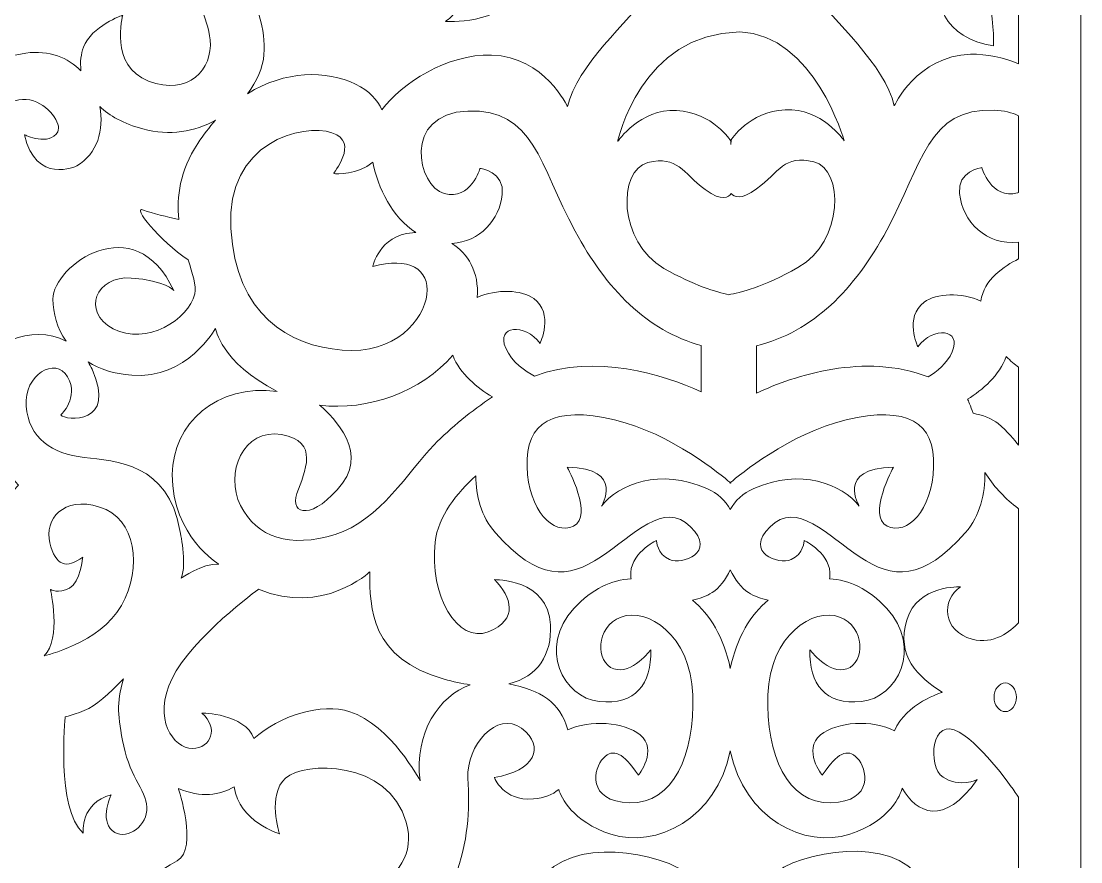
# Model space of a CAD drawing. Header units: centimetres. Extents: x 11.9 to 35.9, y -12.9 to 10.3.
# Drawn here: x 18.739 to 23.257, y -9.247 to -5.663 of the extents above; entities that cross this region are included whole.
import ezdxf

# ---------------------------------------------------------------- set-up
doc = ezdxf.new("R2010")
doc.units = ezdxf.units.CM
doc.header["$MEASUREMENT"] = 0
doc.layers.add('layer 1', color=7, linetype='Continuous')

msp = doc.modelspace()

# ---------------------------------------------------------------- linework, layer by layer
at = {"layer": 'layer 1', "color": 242, "lineweight": 9}
for points, knots in [([(11.89757, 10.312), (11.89757, 10.312), (23.25708, 10.312), (23.25708, 10.312), (23.25708, 10.312), (23.25708, 10.312), (23.25708, -12.93846), (23.25708, -12.93846), (23.25708, -12.93846), (23.25708, -12.93846), (11.89757, -12.93846), (11.89757, -12.93846), (11.89757, -12.93846), (11.89757, -12.93846), (11.89757, 10.312), (11.89757, 10.312)], [0, 0, 0, 0, 0.2, 0.2, 0.2, 0.2, 0.4, 0.4, 0.4, 0.4, 0.6, 0.6, 0.6, 0.6, 1, 1, 1, 1]), ([(22.99136, -4.77704), (22.99136, -4.77704), (22.99136, -5.28865), (22.99136, -5.28865), (22.99136, -5.28865), (22.93196, -5.28274), (22.75484, -5.27764), (22.68506, -5.41526), (22.68506, -5.41526), (22.60067, -5.5818), (22.68121, -5.73526), (22.88456, -5.76792), (22.88456, -5.76792), (22.88456, -5.76792), (22.8884, -5.69607), (22.86923, -5.56549), (22.86923, -5.56549), (22.85811, -5.4898), (22.92941, -5.45903), (22.99136, -5.44657), (22.99136, -5.44657), (22.99136, -5.44657), (22.99136, -5.84401), (22.99136, -5.84401), (22.99136, -5.84401), (22.92619, -5.81762), (22.85601, -5.80185), (22.78656, -5.804), (22.78656, -5.804), (22.55758, -5.81106), (22.46184, -6.02369), (22.46184, -6.02369), (22.46184, -6.02369), (22.42023, -5.84651), (22.2079, -5.66584), (22.10381, -5.53114), (22.10381, -5.53114), (21.99974, -5.3965), (22.06217, -5.22997), (22.24953, -5.16621), (22.24953, -5.16621), (22.43689, -5.10241), (22.49517, -5.3469), (22.39941, -5.38942), (22.39941, -5.38942), (22.30365, -5.43195), (22.24953, -5.37526), (22.24953, -5.37526), (22.24953, -5.37526), (22.24953, -5.37526), (22.24537, -5.50635), (22.35361, -5.54176), (22.35361, -5.54176), (22.46184, -5.57721), (22.65754, -5.56304), (22.62839, -5.25477), (22.62839, -5.25477), (22.59925, -4.94647), (22.24537, -4.95714), (22.02886, -5.03864), (22.02886, -5.03864), (21.81237, -5.12014), (21.80822, -5.48157), (21.80822, -5.50988), (21.80822, -5.50988), (21.80822, -5.53826), (21.73747, -5.5276), (21.73747, -5.5276), (21.73747, -5.5276), (21.73747, -5.5276), (21.73814, -5.52991), (21.73814, -5.52991), (21.73814, -5.52991), (21.72872, -5.52711), (21.7219, -5.52206), (21.7219, -5.51329), (21.7219, -5.51329), (21.7219, -5.48497), (21.71774, -5.12352), (21.50125, -5.04204), (21.50125, -5.04204), (21.28475, -4.96055), (20.93089, -4.94988), (20.90176, -5.25816), (20.90176, -5.25816), (20.87259, -5.56644), (21.06826, -5.58062), (21.17648, -5.54518), (21.17648, -5.54518), (21.28475, -5.50976), (21.28058, -5.37863), (21.28058, -5.37863), (21.28058, -5.37863), (21.28058, -5.37863), (21.22649, -5.43535), (21.13074, -5.39285), (21.13074, -5.39285), (21.03497, -5.35027), (21.09326, -5.10578), (21.28058, -5.16954), (21.28058, -5.16954), (21.46795, -5.23337), (21.53038, -5.39992), (21.42631, -5.53455), (21.42631, -5.53455), (21.32224, -5.66921), (21.1099, -5.84992), (21.06826, -6.02706), (21.06826, -6.02706), (21.06826, -6.02706), (20.97249, -5.81447), (20.74355, -5.80737), (20.74355, -5.80737), (20.55493, -5.80153), (20.36063, -5.92797), (20.27707, -6.04005), (20.27707, -6.04005), (20.25826, -5.99849), (20.22292, -5.95952), (20.16407, -5.93089), (20.16407, -5.93089), (20.04028, -5.87071), (19.86376, -5.87283), (19.70319, -5.97202), (19.70319, -5.97202), (19.74416, -5.92011), (19.76971, -5.86164), (19.77405, -5.80541), (19.77405, -5.80541), (19.78256, -5.69514), (19.73953, -5.58391), (19.70416, -5.51324), (19.70416, -5.51324), (19.8263, -5.51525), (19.95757, -5.49984), (20.08991, -5.46163), (20.08991, -5.46163), (20.19237, -5.4321), (20.28678, -5.39203), (20.36608, -5.34488), (20.36608, -5.34488), (20.41466, -5.34581), (20.5757, -5.3569), (20.61958, -5.46042), (20.61958, -5.46042), (20.67152, -5.58272), (20.54772, -5.6643), (20.54772, -5.6643), (20.54772, -5.6643), (20.54772, -5.6643), (20.79527, -5.67789), (20.83518, -5.53858), (20.83518, -5.53858), (20.8736, -5.4046), (20.77909, -5.22668), (20.5126, -5.23133), (20.5126, -5.23133), (20.54811, -5.1941), (20.57446, -5.1548), (20.58947, -5.11444), (20.58947, -5.11444), (20.64364, -4.96912), (20.65194, -4.83447), (20.64364, -4.69631), (20.64364, -4.69631), (20.63527, -4.55811), (20.76852, -4.40577), (20.87259, -4.48369), (20.87259, -4.48369), (20.97669, -4.56165), (20.92672, -4.66795), (20.75603, -4.69274), (20.75603, -4.69274), (20.75603, -4.69274), (20.79348, -4.79554), (20.92256, -4.78487), (20.92256, -4.78487), (20.9687, -4.78109), (21.00464, -4.76732), (21.03077, -4.74392), (21.03077, -4.74392), (21.04166, -4.77809), (21.08749, -4.88079), (21.2533, -4.93512), (21.2533, -4.93512), (21.44514, -4.99789), (21.70465, -4.86877), (21.76258, -4.57982), (21.76258, -4.57982), (21.82059, -4.86877), (22.08, -4.99789), (22.27184, -4.93512), (22.27184, -4.93512), (22.44718, -4.8777), (22.48825, -4.76619), (22.49592, -4.73876), (22.49592, -4.73876), (22.55668, -4.84626), (22.67189, -4.9038), (22.81548, -4.70218), (22.81548, -4.70218), (22.81548, -4.70218), (22.7388, -4.73807), (22.66973, -4.69241), (22.66973, -4.69241), (22.60067, -4.64664), (22.61985, -4.42791), (22.7388, -4.49973), (22.7388, -4.49973), (22.84515, -4.56395), (22.9668, -4.7404), (22.99136, -4.77704)], [0, 0, 0, 0, 0.0185185, 0.0185185, 0.0185185, 0.0185185, 0.037037, 0.037037, 0.037037, 0.037037, 0.0555556, 0.0555556, 0.0555556, 0.0555556, 0.0740741, 0.0740741, 0.0740741, 0.0740741, 0.0925926, 0.0925926, 0.0925926, 0.0925926, 0.1111111, 0.1111111, 0.1111111, 0.1111111, 0.1296296, 0.1296296, 0.1296296, 0.1296296, 0.1481481, 0.1481481, 0.1481481, 0.1481481, 0.1666667, 0.1666667, 0.1666667, 0.1666667, 0.1851852, 0.1851852, 0.1851852, 0.1851852, 0.2037037, 0.2037037, 0.2037037, 0.2037037, 0.2222222, 0.2222222, 0.2222222, 0.2222222, 0.2407407, 0.2407407, 0.2407407, 0.2407407, 0.2592593, 0.2592593, 0.2592593, 0.2592593, 0.2777778, 0.2777778, 0.2777778, 0.2777778, 0.2962963, 0.2962963, 0.2962963, 0.2962963, 0.3148148, 0.3148148, 0.3148148, 0.3148148, 0.3333333, 0.3333333, 0.3333333, 0.3333333, 0.3518519, 0.3518519, 0.3518519, 0.3518519, 0.3703704, 0.3703704, 0.3703704, 0.3703704, 0.3888889, 0.3888889, 0.3888889, 0.3888889, 0.4074074, 0.4074074, 0.4074074, 0.4074074, 0.4259259, 0.4259259, 0.4259259, 0.4259259, 0.4444444, 0.4444444, 0.4444444, 0.4444444, 0.462963, 0.462963, 0.462963, 0.462963, 0.4814815, 0.4814815, 0.4814815, 0.4814815, 0.5, 0.5, 0.5, 0.5, 0.5185185, 0.5185185, 0.5185185, 0.5185185, 0.537037, 0.537037, 0.537037, 0.537037, 0.5555556, 0.5555556, 0.5555556, 0.5555556, 0.5740741, 0.5740741, 0.5740741, 0.5740741, 0.5925926, 0.5925926, 0.5925926, 0.5925926, 0.6111111, 0.6111111, 0.6111111, 0.6111111, 0.6296296, 0.6296296, 0.6296296, 0.6296296, 0.6481481, 0.6481481, 0.6481481, 0.6481481, 0.6666667, 0.6666667, 0.6666667, 0.6666667, 0.6851852, 0.6851852, 0.6851852, 0.6851852, 0.7037037, 0.7037037, 0.7037037, 0.7037037, 0.7222222, 0.7222222, 0.7222222, 0.7222222, 0.7407407, 0.7407407, 0.7407407, 0.7407407, 0.7592593, 0.7592593, 0.7592593, 0.7592593, 0.7777778, 0.7777778, 0.7777778, 0.7777778, 0.7962963, 0.7962963, 0.7962963, 0.7962963, 0.8148148, 0.8148148, 0.8148148, 0.8148148, 0.8333333, 0.8333333, 0.8333333, 0.8333333, 0.8518519, 0.8518519, 0.8518519, 0.8518519, 0.8703704, 0.8703704, 0.8703704, 0.8703704, 0.8888889, 0.8888889, 0.8888889, 0.8888889, 0.9074074, 0.9074074, 0.9074074, 0.9074074, 0.9259259, 0.9259259, 0.9259259, 0.9259259, 0.9444444, 0.9444444, 0.9444444, 0.9444444, 0.962963, 0.962963, 0.962963, 0.962963, 1, 1, 1, 1]), ([(17.70625, -5.83601), (17.67201, -5.79349), (17.61578, -5.7086), (17.63004, -5.62367), (17.63004, -5.62367), (17.65022, -5.50348), (17.91753, -5.43479), (18.03355, -5.4863), (18.03355, -5.4863), (18.14959, -5.53782), (18.08904, -5.66662), (18.08904, -5.66662), (18.08904, -5.66662), (18.14148, -5.63394), (18.1618, -5.59578), (18.16294, -5.55696), (18.16294, -5.55696), (18.27551, -5.62204), (18.3997, -5.64472), (18.50928, -5.59262), (18.50928, -5.59262), (18.73841, -5.48382), (18.86096, -5.12552), (18.86096, -5.12552), (18.86096, -5.12552), (18.87359, -5.19383), (19.00346, -5.28776), (19.11514, -5.32376), (19.11514, -5.32376), (19.1788, -5.36846), (19.29291, -5.43954), (19.41567, -5.47342), (19.41567, -5.47342), (19.42455, -5.47585), (19.43346, -5.47819), (19.44257, -5.48042), (19.44257, -5.48042), (19.4788, -5.54537), (19.53454, -5.64775), (19.5443, -5.74275), (19.5443, -5.74275), (19.55724, -5.86822), (19.45205, -5.98352), (19.28202, -5.91829), (19.28202, -5.91829), (19.11199, -5.85311), (19.17188, -5.63714), (19.17188, -5.63714), (19.17188, -5.63714), (19.17188, -5.63714), (19.03788, -5.683), (19.00407, -5.77424), (19.00407, -5.77424), (18.99407, -5.80119), (18.98897, -5.83626), (18.99362, -5.87422), (18.99362, -5.87422), (18.93862, -5.81857), (18.85869, -5.78509), (18.75835, -5.79908), (18.75835, -5.79908), (18.45067, -5.84203), (18.41582, -6.09775), (18.41582, -6.09775), (18.41582, -6.09775), (18.30256, -5.93089), (17.98027, -5.76042), (17.72333, -5.83082), (17.72333, -5.83082), (17.71745, -5.83243), (17.7118, -5.83419), (17.70625, -5.83601)], [0, 0, 0, 0, 0.0526316, 0.0526316, 0.0526316, 0.0526316, 0.1052632, 0.1052632, 0.1052632, 0.1052632, 0.1578947, 0.1578947, 0.1578947, 0.1578947, 0.2105263, 0.2105263, 0.2105263, 0.2105263, 0.2631579, 0.2631579, 0.2631579, 0.2631579, 0.3157895, 0.3157895, 0.3157895, 0.3157895, 0.3684211, 0.3684211, 0.3684211, 0.3684211, 0.4210526, 0.4210526, 0.4210526, 0.4210526, 0.4736842, 0.4736842, 0.4736842, 0.4736842, 0.5263158, 0.5263158, 0.5263158, 0.5263158, 0.5789474, 0.5789474, 0.5789474, 0.5789474, 0.6315789, 0.6315789, 0.6315789, 0.6315789, 0.6842105, 0.6842105, 0.6842105, 0.6842105, 0.7368421, 0.7368421, 0.7368421, 0.7368421, 0.7894737, 0.7894737, 0.7894737, 0.7894737, 0.8421053, 0.8421053, 0.8421053, 0.8421053, 0.8947368, 0.8947368, 0.8947368, 0.8947368, 1, 1, 1, 1]), ([(21.76499, -6.18851), (21.76499, -6.18851), (21.76558, -6.16959), (21.76558, -6.16959), (21.76558, -6.16959), (21.76558, -6.16959), (21.84159, -6.04865), (21.99685, -6.04023), (21.99685, -6.04023), (22.15212, -6.03178), (22.24795, -6.17238), (22.24795, -6.17238), (22.24795, -6.17238), (22.24795, -6.17238), (22.1216, -5.71998), (21.80254, -5.70857), (21.80254, -5.70857), (21.80254, -5.70857), (21.80254, -5.70873), (21.80254, -5.70873), (21.80254, -5.70873), (21.37864, -5.7147), (21.2822, -6.17578), (21.2822, -6.17578), (21.2822, -6.17578), (21.2822, -6.17578), (21.37801, -6.03523), (21.53328, -6.04363), (21.53328, -6.04363), (21.68857, -6.05209), (21.76451, -6.17299), (21.76451, -6.17299), (21.76451, -6.17299), (21.76451, -6.17299), (21.76499, -6.18851), (21.76499, -6.18851)], [0, 0, 0, 0, 0.1, 0.1, 0.1, 0.1, 0.2, 0.2, 0.2, 0.2, 0.3, 0.3, 0.3, 0.3, 0.4, 0.4, 0.4, 0.4, 0.5, 0.5, 0.5, 0.5, 0.6, 0.6, 0.6, 0.6, 0.7, 0.7, 0.7, 0.7, 0.8, 0.8, 0.8, 0.8, 1, 1, 1, 1]), ([(19.07356, -6.02693), (19.11476, -6.06562), (19.17427, -6.09958), (19.25791, -6.12228), (19.25791, -6.12228), (19.37148, -6.15312), (19.47984, -6.13282), (19.56775, -6.08524), (19.56775, -6.08524), (19.54102, -6.11452), (19.5155, -6.14747), (19.49163, -6.18425), (19.49163, -6.18425), (19.41437, -6.30327), (19.40106, -6.41271), (19.41114, -6.50811), (19.41114, -6.50811), (19.3644, -6.49788), (19.29682, -6.48198), (19.26037, -6.46821), (19.26037, -6.46821), (19.20563, -6.44745), (19.33022, -6.60084), (19.45087, -6.6801), (19.45087, -6.6801), (19.46968, -6.74034), (19.48597, -6.78954), (19.47847, -6.82527), (19.47847, -6.82527), (19.45529, -6.93494), (19.2703, -7.0474), (19.13152, -6.97427), (19.13152, -6.97427), (18.99281, -6.90117), (19.05885, -6.74655), (19.20752, -6.7578), (19.20752, -6.7578), (19.35619, -6.76908), (19.38919, -6.81122), (19.38919, -6.81122), (19.38919, -6.81122), (19.22404, -6.45415), (18.87385, -6.70436), (18.87385, -6.84778), (18.87385, -6.84778), (18.87385, -6.90797), (18.89172, -6.97167), (18.92984, -7.02657), (18.92984, -7.02657), (18.78648, -6.95173), (18.58228, -7.0314), (18.54115, -7.19282), (18.54115, -7.19282), (18.48703, -7.40542), (18.72775, -7.64048), (18.72775, -7.64048), (18.72775, -7.64048), (18.60306, -7.76021), (18.66382, -7.96159), (18.66382, -7.96159), (18.66382, -7.96159), (18.5775, -7.90717), (18.46883, -7.89355), (18.42086, -8.02686), (18.42086, -8.02686), (18.3729, -8.16021), (18.49118, -8.21463), (18.49118, -8.21463), (18.49118, -8.21463), (18.46883, -8.14659), (18.51994, -8.07039), (18.59667, -8.08127), (18.59667, -8.08127), (18.67343, -8.09215), (18.74054, -8.21733), (18.69258, -8.32077), (18.69258, -8.32077), (18.64463, -8.42409), (18.46238, -8.41596), (18.25138, -8.25816), (18.25138, -8.25816), (18.04039, -8.10034), (17.96912, -7.79902), (17.99527, -7.60632), (17.99527, -7.60632), (18.00597, -7.5272), (18.03133, -7.45748), (18.05757, -7.40272), (18.05757, -7.40272), (18.11685, -7.45971), (18.19137, -7.48724), (18.27403, -7.48724), (18.27403, -7.48724), (18.43386, -7.48724), (18.53138, -7.33174), (18.53138, -7.33174), (18.53138, -7.33174), (18.36491, -7.36182), (18.259, -7.30596), (18.18837, -7.17721), (18.18837, -7.17721), (18.11775, -7.04842), (18.19341, -6.9239), (18.3195, -6.80797), (18.3195, -6.80797), (18.44561, -6.69206), (18.50613, -6.28853), (18.50613, -6.28853), (18.50613, -6.28853), (18.6726, -5.78625), (18.92984, -6.06961), (18.89454, -6.13399), (18.89454, -6.13399), (18.85921, -6.19837), (18.75334, -6.14688), (18.75334, -6.14688), (18.75334, -6.14688), (18.79869, -6.3615), (18.97527, -6.27997), (18.97527, -6.27997), (18.97527, -6.27997), (19.06383, -6.22847), (19.0931, -6.12501), (19.07356, -6.02693)], [0, 0, 0, 0, 0.03125, 0.03125, 0.03125, 0.03125, 0.0625, 0.0625, 0.0625, 0.0625, 0.09375, 0.09375, 0.09375, 0.09375, 0.125, 0.125, 0.125, 0.125, 0.15625, 0.15625, 0.15625, 0.15625, 0.1875, 0.1875, 0.1875, 0.1875, 0.21875, 0.21875, 0.21875, 0.21875, 0.25, 0.25, 0.25, 0.25, 0.28125, 0.28125, 0.28125, 0.28125, 0.3125, 0.3125, 0.3125, 0.3125, 0.34375, 0.34375, 0.34375, 0.34375, 0.375, 0.375, 0.375, 0.375, 0.40625, 0.40625, 0.40625, 0.40625, 0.4375, 0.4375, 0.4375, 0.4375, 0.46875, 0.46875, 0.46875, 0.46875, 0.5, 0.5, 0.5, 0.5, 0.53125, 0.53125, 0.53125, 0.53125, 0.5625, 0.5625, 0.5625, 0.5625, 0.59375, 0.59375, 0.59375, 0.59375, 0.625, 0.625, 0.625, 0.625, 0.65625, 0.65625, 0.65625, 0.65625, 0.6875, 0.6875, 0.6875, 0.6875, 0.71875, 0.71875, 0.71875, 0.71875, 0.75, 0.75, 0.75, 0.75, 0.78125, 0.78125, 0.78125, 0.78125, 0.8125, 0.8125, 0.8125, 0.8125, 0.84375, 0.84375, 0.84375, 0.84375, 0.875, 0.875, 0.875, 0.875, 0.90625, 0.90625, 0.90625, 0.90625, 0.9375, 0.9375, 0.9375, 0.9375, 1, 1, 1, 1]), ([(20.57566, -6.60989), (20.64227, -6.65407), (20.69181, -6.73046), (20.68346, -6.84082), (20.68346, -6.84082), (20.7669, -6.80317), (20.8725, -6.80742), (20.92447, -6.84554), (20.92447, -6.84554), (21.0112, -6.9092), (20.9514, -7.03648), (20.9514, -7.03648), (20.9514, -7.03648), (20.88557, -6.9474), (20.76296, -6.96008), (20.80483, -7.05684), (20.80483, -7.05684), (20.8314, -7.11823), (20.88923, -7.15606), (20.928, -7.1755), (20.928, -7.1755), (21.19101, -7.07972), (21.47384, -7.16895), (21.63867, -7.24259), (21.63867, -7.24259), (21.63867, -7.24259), (21.63867, -7.04545), (21.63867, -7.04545), (21.63867, -7.04545), (21.40621, -6.98173), (21.23472, -6.80551), (21.10044, -6.55736), (21.10044, -6.55736), (20.94802, -6.27564), (20.92624, -6.03469), (20.64314, -6.04583), (20.64314, -6.04583), (20.36009, -6.05696), (20.42976, -6.36828), (20.54297, -6.39797), (20.54297, -6.39797), (20.65621, -6.42758), (20.69542, -6.29043), (20.69542, -6.29043), (20.69542, -6.29043), (20.69542, -6.29043), (20.80211, -6.30396), (20.78975, -6.40127), (20.78975, -6.40127), (20.78048, -6.50771), (20.69304, -6.60533), (20.57566, -6.60989)], [0, 0, 0, 0, 0.0714286, 0.0714286, 0.0714286, 0.0714286, 0.1428571, 0.1428571, 0.1428571, 0.1428571, 0.2142857, 0.2142857, 0.2142857, 0.2142857, 0.2857143, 0.2857143, 0.2857143, 0.2857143, 0.3571429, 0.3571429, 0.3571429, 0.3571429, 0.4285714, 0.4285714, 0.4285714, 0.4285714, 0.5, 0.5, 0.5, 0.5, 0.5714286, 0.5714286, 0.5714286, 0.5714286, 0.6428571, 0.6428571, 0.6428571, 0.6428571, 0.7142857, 0.7142857, 0.7142857, 0.7142857, 0.7857143, 0.7857143, 0.7857143, 0.7857143, 0.8571429, 0.8571429, 0.8571429, 0.8571429, 1, 1, 1, 1]), ([(22.99136, -6.06566), (22.99136, -6.06566), (22.99136, -6.39327), (22.99136, -6.39327), (22.99136, -6.39327), (22.98995, -6.39374), (22.98854, -6.39417), (22.98712, -6.39454), (22.98712, -6.39454), (22.87393, -6.42418), (22.83468, -6.28707), (22.83468, -6.28707), (22.83468, -6.28707), (22.83468, -6.28707), (22.728, -6.30052), (22.74036, -6.39784), (22.74036, -6.39784), (22.75059, -6.51522), (22.85576, -6.62176), (22.99136, -6.60478), (22.99136, -6.60478), (22.99136, -6.60478), (22.99136, -6.67658), (22.99136, -6.67658), (22.99136, -6.67658), (22.93082, -6.70625), (22.84286, -6.76453), (22.83115, -6.85623), (22.83115, -6.85623), (22.74758, -6.8181), (22.64142, -6.82229), (22.58925, -6.86059), (22.58925, -6.86059), (22.50252, -6.9242), (22.56233, -7.05148), (22.56233, -7.05148), (22.56233, -7.05148), (22.62815, -6.9624), (22.75075, -6.97512), (22.70887, -7.07183), (22.70887, -7.07183), (22.6868, -7.12282), (22.64312, -7.15763), (22.60672, -7.17899), (22.60672, -7.17899), (22.33405, -7.07485), (22.03828, -7.17291), (21.87365, -7.24844), (21.87365, -7.24844), (21.87365, -7.24844), (21.87365, -7.04676), (21.87365, -7.04676), (21.87365, -7.04676), (22.1152, -6.98721), (22.29198, -6.80838), (22.42967, -6.55391), (22.42967, -6.55391), (22.58212, -6.27224), (22.60389, -6.03131), (22.88697, -6.04242), (22.88697, -6.04242), (22.92936, -6.04408), (22.96376, -6.05248), (22.99136, -6.06566)], [0, 0, 0, 0, 0.0588235, 0.0588235, 0.0588235, 0.0588235, 0.1176471, 0.1176471, 0.1176471, 0.1176471, 0.1764706, 0.1764706, 0.1764706, 0.1764706, 0.2352941, 0.2352941, 0.2352941, 0.2352941, 0.2941176, 0.2941176, 0.2941176, 0.2941176, 0.3529412, 0.3529412, 0.3529412, 0.3529412, 0.4117647, 0.4117647, 0.4117647, 0.4117647, 0.4705882, 0.4705882, 0.4705882, 0.4705882, 0.5294118, 0.5294118, 0.5294118, 0.5294118, 0.5882353, 0.5882353, 0.5882353, 0.5882353, 0.6470588, 0.6470588, 0.6470588, 0.6470588, 0.7058824, 0.7058824, 0.7058824, 0.7058824, 0.7647059, 0.7647059, 0.7647059, 0.7647059, 0.8235294, 0.8235294, 0.8235294, 0.8235294, 0.8823529, 0.8823529, 0.8823529, 0.8823529, 1, 1, 1, 1]), ([(20.23837, -6.26431), (20.23831, -6.26435), (20.23823, -6.26443), (20.23813, -6.26454), (20.23813, -6.26454), (20.17281, -6.32012), (20.08132, -6.31267), (20.07263, -6.31267), (20.07263, -6.31267), (20.06394, -6.31267), (20.18584, -6.17924), (20.06394, -6.13851), (20.06394, -6.13851), (19.942, -6.09775), (19.61102, -6.17554), (19.63281, -6.5462), (19.63281, -6.5462), (19.65451, -6.91688), (19.88103, -7.04661), (20.10747, -7.06512), (20.10747, -7.06512), (20.33395, -7.0837), (20.45588, -6.93539), (20.46894, -6.82792), (20.46894, -6.82792), (20.48199, -6.72044), (20.39056, -6.66483), (20.23813, -6.70928), (20.23813, -6.70928), (20.23813, -6.70928), (20.26428, -6.57589), (20.40792, -6.56474), (20.40792, -6.56474), (20.41261, -6.56438), (20.41733, -6.56419), (20.42212, -6.56414), (20.42212, -6.56414), (20.32112, -6.49843), (20.25953, -6.37448), (20.23837, -6.26431)], [0, 0, 0, 0, 0.0909091, 0.0909091, 0.0909091, 0.0909091, 0.1818182, 0.1818182, 0.1818182, 0.1818182, 0.2727273, 0.2727273, 0.2727273, 0.2727273, 0.3636364, 0.3636364, 0.3636364, 0.3636364, 0.4545455, 0.4545455, 0.4545455, 0.4545455, 0.5454545, 0.5454545, 0.5454545, 0.5454545, 0.6363636, 0.6363636, 0.6363636, 0.6363636, 0.7272727, 0.7272727, 0.7272727, 0.7272727, 0.8181818, 0.8181818, 0.8181818, 0.8181818, 1, 1, 1, 1]), ([(21.75618, -6.82882), (21.80039, -6.82125), (21.90515, -6.79596), (22.05078, -6.71333), (22.05078, -6.71333), (22.24677, -6.60209), (22.24795, -6.29329), (22.11905, -6.26239), (22.11905, -6.26239), (21.99023, -6.23146), (21.97368, -6.3045), (21.87461, -6.37763), (21.87461, -6.37763), (21.80729, -6.42728), (21.7781, -6.4121), (21.7663, -6.39724), (21.7663, -6.39724), (21.75631, -6.41276), (21.72802, -6.43451), (21.6555, -6.38103), (21.6555, -6.38103), (21.55638, -6.30792), (21.53987, -6.23483), (21.41102, -6.26577), (21.41102, -6.26577), (21.2822, -6.29668), (21.28334, -6.60552), (21.47935, -6.71672), (21.47935, -6.71672), (21.60815, -6.78978), (21.705, -6.818), (21.75618, -6.82882)], [0, 0, 0, 0, 0.1111111, 0.1111111, 0.1111111, 0.1111111, 0.2222222, 0.2222222, 0.2222222, 0.2222222, 0.3333333, 0.3333333, 0.3333333, 0.3333333, 0.4444444, 0.4444444, 0.4444444, 0.4444444, 0.5555556, 0.5555556, 0.5555556, 0.5555556, 0.6666667, 0.6666667, 0.6666667, 0.6666667, 0.7777778, 0.7777778, 0.7777778, 0.7777778, 1, 1, 1, 1]), ([(19.02416, -7.11552), (19.03014, -7.12529), (19.03573, -7.13572), (19.04075, -7.14677), (19.04075, -7.14677), (19.14897, -7.38415), (18.92838, -7.36643), (18.90754, -7.34166), (18.90754, -7.34166), (18.90754, -7.34166), (18.98693, -7.26733), (18.9365, -7.17936), (18.9365, -7.17936), (18.88606, -7.09134), (18.74986, -7.16861), (18.75994, -7.30384), (18.75994, -7.30384), (18.77003, -7.43907), (18.87089, -7.50776), (19.0071, -7.52278), (19.0071, -7.52278), (19.14325, -7.5378), (19.36548, -7.54716), (19.41545, -7.83415), (19.41545, -7.83415), (19.41545, -7.83415), (19.44711, -7.97516), (19.42152, -8.03773), (19.42152, -8.03773), (19.42152, -8.03773), (19.511, -7.97243), (19.58136, -7.97789), (19.58136, -7.97789), (19.58136, -7.97789), (19.38314, -7.85909), (19.38314, -7.59601), (19.38314, -7.59601), (19.38314, -7.38055), (19.57413, -7.20564), (19.83039, -7.24142), (19.83039, -7.24142), (19.58747, -7.11536), (19.56747, -6.97249), (19.56747, -6.97249), (19.56747, -6.97249), (19.56747, -6.97249), (19.4455, -7.19114), (19.21032, -7.17259), (19.21032, -7.17259), (19.13483, -7.16668), (19.07315, -7.14583), (19.02416, -7.11552)], [0, 0, 0, 0, 0.0714286, 0.0714286, 0.0714286, 0.0714286, 0.1428571, 0.1428571, 0.1428571, 0.1428571, 0.2142857, 0.2142857, 0.2142857, 0.2142857, 0.2857143, 0.2857143, 0.2857143, 0.2857143, 0.3571429, 0.3571429, 0.3571429, 0.3571429, 0.4285714, 0.4285714, 0.4285714, 0.4285714, 0.5, 0.5, 0.5, 0.5, 0.5714286, 0.5714286, 0.5714286, 0.5714286, 0.6428571, 0.6428571, 0.6428571, 0.6428571, 0.7142857, 0.7142857, 0.7142857, 0.7142857, 0.7857143, 0.7857143, 0.7857143, 0.7857143, 0.8571429, 0.8571429, 0.8571429, 0.8571429, 1, 1, 1, 1]), ([(20.57881, -7.08712), (20.44863, -7.24028), (20.21577, -7.32641), (20.01118, -7.30006), (20.01118, -7.30006), (20.03728, -7.32149), (20.22357, -7.48258), (20.10891, -7.63219), (20.10891, -7.63219), (19.98583, -7.7928), (19.88193, -7.76952), (19.91471, -7.67638), (19.91471, -7.67638), (19.94755, -7.58328), (20.01319, -7.45292), (19.84905, -7.425), (19.84905, -7.425), (19.68494, -7.39706), (19.60564, -7.59026), (19.67404, -7.72762), (19.67404, -7.72762), (19.7424, -7.86498), (19.88537, -7.91022), (20.07695, -7.85094), (20.07695, -7.85094), (20.2686, -7.79163), (20.39056, -7.58035), (20.49943, -7.46917), (20.49943, -7.46917), (20.57157, -7.39548), (20.65898, -7.32346), (20.74781, -7.2649), (20.74781, -7.2649), (20.68546, -7.22724), (20.60976, -7.16599), (20.57881, -7.08712)], [0, 0, 0, 0, 0.1, 0.1, 0.1, 0.1, 0.2, 0.2, 0.2, 0.2, 0.3, 0.3, 0.3, 0.3, 0.4, 0.4, 0.4, 0.4, 0.5, 0.5, 0.5, 0.5, 0.6, 0.6, 0.6, 0.6, 0.7, 0.7, 0.7, 0.7, 0.8, 0.8, 0.8, 0.8, 1, 1, 1, 1]), ([(22.99136, -7.13739), (22.99136, -7.13739), (22.99136, -7.46981), (22.99136, -7.46981), (22.99136, -7.46981), (22.97581, -7.44997), (22.94324, -7.41073), (22.90525, -7.37837), (22.90525, -7.37837), (22.87884, -7.3559), (22.83545, -7.34232), (22.79837, -7.33437), (22.79837, -7.33437), (22.78675, -7.30191), (22.77698, -7.28025), (22.77435, -7.27466), (22.77435, -7.27466), (22.83747, -7.23511), (22.91124, -7.17245), (22.93836, -7.09259), (22.93836, -7.09259), (22.95723, -7.11079), (22.97576, -7.12581), (22.99136, -7.13739)], [0, 0, 0, 0, 0.1428571, 0.1428571, 0.1428571, 0.1428571, 0.2857143, 0.2857143, 0.2857143, 0.2857143, 0.4285714, 0.4285714, 0.4285714, 0.4285714, 0.5714286, 0.5714286, 0.5714286, 0.5714286, 0.7142857, 0.7142857, 0.7142857, 0.7142857, 1, 1, 1, 1]), ([(21.76258, -7.74498), (21.74187, -7.70741), (21.70931, -7.67546), (21.6621, -7.65473), (21.6621, -7.65473), (21.4639, -7.56754), (21.28552, -7.63503), (21.21287, -7.73065), (21.21287, -7.73065), (21.21287, -7.73065), (21.31525, -7.56754), (21.06748, -7.56476), (21.06748, -7.56476), (21.06748, -7.56476), (21.1798, -7.77278), (21.09388, -7.81495), (21.09388, -7.81495), (21.00801, -7.85715), (20.9023, -7.7503), (20.89565, -7.56195), (20.89565, -7.56195), (20.88907, -7.37355), (21.00801, -7.30046), (21.269, -7.36234), (21.269, -7.36234), (21.50982, -7.41941), (21.72817, -7.60099), (21.76043, -7.62867), (21.76043, -7.62867), (21.76043, -7.62867), (21.76064, -7.63219), (21.76064, -7.63219), (21.76064, -7.63219), (21.76064, -7.63219), (21.76135, -7.63162), (21.76258, -7.6305), (21.76258, -7.6305), (21.76387, -7.63162), (21.76451, -7.63219), (21.76451, -7.63219), (21.76451, -7.63219), (21.76451, -7.63219), (21.76472, -7.62867), (21.76472, -7.62867), (21.76472, -7.62867), (21.7969, -7.60107), (22.01523, -7.41944), (22.25615, -7.36234), (22.25615, -7.36234), (22.51718, -7.30046), (22.63607, -7.37355), (22.62948, -7.56195), (22.62948, -7.56195), (22.62289, -7.7503), (22.51718, -7.85715), (22.43126, -7.81495), (22.43126, -7.81495), (22.34536, -7.77278), (22.4577, -7.56476), (22.4577, -7.56476), (22.4577, -7.56476), (22.20992, -7.56754), (22.31233, -7.73065), (22.31233, -7.73065), (22.31233, -7.73065), (22.23964, -7.63503), (22.06126, -7.56754), (21.86306, -7.65473), (21.86306, -7.65473), (21.81584, -7.67546), (21.78328, -7.70741), (21.76258, -7.74498)], [0, 0, 0, 0, 0.0526316, 0.0526316, 0.0526316, 0.0526316, 0.1052632, 0.1052632, 0.1052632, 0.1052632, 0.1578947, 0.1578947, 0.1578947, 0.1578947, 0.2105263, 0.2105263, 0.2105263, 0.2105263, 0.2631579, 0.2631579, 0.2631579, 0.2631579, 0.3157895, 0.3157895, 0.3157895, 0.3157895, 0.3684211, 0.3684211, 0.3684211, 0.3684211, 0.4210526, 0.4210526, 0.4210526, 0.4210526, 0.4736842, 0.4736842, 0.4736842, 0.4736842, 0.5263158, 0.5263158, 0.5263158, 0.5263158, 0.5789474, 0.5789474, 0.5789474, 0.5789474, 0.6315789, 0.6315789, 0.6315789, 0.6315789, 0.6842105, 0.6842105, 0.6842105, 0.6842105, 0.7368421, 0.7368421, 0.7368421, 0.7368421, 0.7894737, 0.7894737, 0.7894737, 0.7894737, 0.8421053, 0.8421053, 0.8421053, 0.8421053, 0.8947368, 0.8947368, 0.8947368, 0.8947368, 1, 1, 1, 1]), ([(22.99136, -7.74144), (22.99136, -7.74144), (22.99136, -8.22793), (22.99136, -8.22793), (22.99136, -8.22793), (22.95793, -8.26332), (22.88589, -8.32237), (22.79419, -8.29757), (22.79419, -8.29757), (22.66633, -8.26297), (22.66055, -8.12939), (22.74474, -8.07497), (22.74474, -8.07497), (22.74474, -8.07497), (22.56172, -8.06263), (22.51522, -8.21595), (22.51522, -8.21595), (22.46873, -8.36928), (22.56229, -8.4584), (22.66589, -8.52375), (22.66589, -8.52375), (22.66589, -8.52375), (22.51066, -8.57126), (22.46273, -8.68785), (22.46273, -8.68785), (22.36975, -8.6388), (22.21585, -8.64906), (22.14725, -8.70551), (22.14725, -8.70551), (22.06905, -8.76996), (22.15479, -8.87724), (22.15479, -8.87724), (22.15479, -8.87724), (22.2204, -8.78067), (22.26077, -8.76137), (22.30365, -8.80425), (22.30365, -8.80425), (22.34653, -8.84718), (22.37694, -8.98945), (22.1915, -8.99469), (22.1915, -8.99469), (22.00603, -8.99998), (21.91332, -8.78954), (21.9226, -8.53444), (21.9226, -8.53444), (21.93189, -8.27925), (22.1173, -8.16089), (22.22856, -8.203), (22.22856, -8.203), (22.33982, -8.24509), (22.33673, -8.39763), (22.2595, -8.42397), (22.2595, -8.42397), (22.18221, -8.45023), (22.10188, -8.34238), (22.10188, -8.34238), (22.10188, -8.34238), (22.09879, -8.48969), (22.16674, -8.57911), (22.32129, -8.56331), (22.32129, -8.56331), (22.47581, -8.54756), (22.58399, -8.33449), (22.42946, -8.16616), (22.42946, -8.16616), (22.35257, -8.08241), (22.26801, -8.04491), (22.18535, -8.04), (22.18535, -8.04), (22.18601, -8.03718), (22.18651, -8.03439), (22.1868, -8.0315), (22.1868, -8.0315), (22.19672, -7.93305), (22.07781, -7.87688), (22.07781, -7.87688), (22.07781, -7.87688), (22.07781, -7.87688), (22.07448, -7.9359), (22.02165, -7.95835), (22.02165, -7.95835), (21.96874, -7.98089), (21.82009, -7.93026), (21.93244, -7.81778), (21.93244, -7.81778), (22.04471, -7.70534), (22.17647, -7.85465), (22.31585, -7.94731), (22.31585, -7.94731), (22.45519, -8.03995), (22.58151, -8.05109), (22.76445, -7.84352), (22.76445, -7.84352), (22.82926, -7.76994), (22.84925, -7.67686), (22.84812, -7.58735), (22.84812, -7.58735), (22.88306, -7.64046), (22.92661, -7.69214), (22.97983, -7.73209), (22.97983, -7.73209), (22.98385, -7.73511), (22.98768, -7.73823), (22.99136, -7.74144)], [0, 0, 0, 0, 0.037037, 0.037037, 0.037037, 0.037037, 0.0740741, 0.0740741, 0.0740741, 0.0740741, 0.1111111, 0.1111111, 0.1111111, 0.1111111, 0.1481481, 0.1481481, 0.1481481, 0.1481481, 0.1851852, 0.1851852, 0.1851852, 0.1851852, 0.2222222, 0.2222222, 0.2222222, 0.2222222, 0.2592593, 0.2592593, 0.2592593, 0.2592593, 0.2962963, 0.2962963, 0.2962963, 0.2962963, 0.3333333, 0.3333333, 0.3333333, 0.3333333, 0.3703704, 0.3703704, 0.3703704, 0.3703704, 0.4074074, 0.4074074, 0.4074074, 0.4074074, 0.4444444, 0.4444444, 0.4444444, 0.4444444, 0.4814815, 0.4814815, 0.4814815, 0.4814815, 0.5185185, 0.5185185, 0.5185185, 0.5185185, 0.5555556, 0.5555556, 0.5555556, 0.5555556, 0.5925926, 0.5925926, 0.5925926, 0.5925926, 0.6296296, 0.6296296, 0.6296296, 0.6296296, 0.6666667, 0.6666667, 0.6666667, 0.6666667, 0.7037037, 0.7037037, 0.7037037, 0.7037037, 0.7407407, 0.7407407, 0.7407407, 0.7407407, 0.7777778, 0.7777778, 0.7777778, 0.7777778, 0.8148148, 0.8148148, 0.8148148, 0.8148148, 0.8518519, 0.8518519, 0.8518519, 0.8518519, 0.8888889, 0.8888889, 0.8888889, 0.8888889, 0.9259259, 0.9259259, 0.9259259, 0.9259259, 1, 1, 1, 1]), ([(20.67706, -7.6012), (20.59813, -7.67289), (20.51673, -7.7722), (20.5038, -7.88428), (20.5038, -7.88428), (20.47768, -8.11037), (20.59963, -8.31793), (20.73024, -8.26606), (20.73024, -8.26606), (20.86092, -8.21416), (20.83043, -8.11779), (20.75638, -8.04362), (20.75638, -8.04362), (20.75638, -8.04362), (20.98722, -8.03995), (20.99592, -8.23638), (20.99592, -8.23638), (21.00148, -8.36179), (20.94268, -8.45754), (20.81791, -8.48733), (20.81791, -8.48733), (20.95283, -8.51515), (21.03815, -8.56519), (21.06921, -8.68438), (21.06921, -8.68438), (21.16274, -8.63931), (21.31097, -8.6504), (21.37788, -8.70551), (21.37788, -8.70551), (21.4561, -8.76996), (21.37031, -8.87724), (21.37031, -8.87724), (21.37031, -8.87724), (21.30475, -8.78067), (21.26442, -8.76137), (21.2215, -8.80425), (21.2215, -8.80425), (21.17867, -8.84718), (21.14825, -8.98945), (21.33369, -8.99469), (21.33369, -8.99469), (21.51909, -8.99998), (21.61185, -8.78954), (21.60255, -8.53444), (21.60255, -8.53444), (21.59326, -8.27925), (21.40785, -8.16089), (21.29657, -8.203), (21.29657, -8.203), (21.18533, -8.24509), (21.18842, -8.39763), (21.26566, -8.42397), (21.26566, -8.42397), (21.34296, -8.45023), (21.42332, -8.34238), (21.42332, -8.34238), (21.42332, -8.34238), (21.42637, -8.48969), (21.35839, -8.57911), (21.20386, -8.56331), (21.20386, -8.56331), (21.04936, -8.54756), (20.94116, -8.33449), (21.09571, -8.16616), (21.09571, -8.16616), (21.17261, -8.08241), (21.25714, -8.04491), (21.33978, -8.04), (21.33978, -8.04), (21.33917, -8.03718), (21.33866, -8.03439), (21.33836, -8.0315), (21.33836, -8.0315), (21.32851, -7.93305), (21.44738, -7.87688), (21.44738, -7.87688), (21.44738, -7.87688), (21.44738, -7.87688), (21.45064, -7.9359), (21.50354, -7.95835), (21.50354, -7.95835), (21.55638, -7.98089), (21.70504, -7.93026), (21.59275, -7.81778), (21.59275, -7.81778), (21.48043, -7.70534), (21.34869, -7.85465), (21.20933, -7.94731), (21.20933, -7.94731), (21.06997, -8.03995), (20.94366, -8.05109), (20.76077, -7.84352), (20.76077, -7.84352), (20.69924, -7.77371), (20.67807, -7.68639), (20.67706, -7.6012)], [0, 0, 0, 0, 0.04, 0.04, 0.04, 0.04, 0.08, 0.08, 0.08, 0.08, 0.12, 0.12, 0.12, 0.12, 0.16, 0.16, 0.16, 0.16, 0.2, 0.2, 0.2, 0.2, 0.24, 0.24, 0.24, 0.24, 0.28, 0.28, 0.28, 0.28, 0.32, 0.32, 0.32, 0.32, 0.36, 0.36, 0.36, 0.36, 0.4, 0.4, 0.4, 0.4, 0.44, 0.44, 0.44, 0.44, 0.48, 0.48, 0.48, 0.48, 0.52, 0.52, 0.52, 0.52, 0.56, 0.56, 0.56, 0.56, 0.6, 0.6, 0.6, 0.6, 0.64, 0.64, 0.64, 0.64, 0.68, 0.68, 0.68, 0.68, 0.72, 0.72, 0.72, 0.72, 0.76, 0.76, 0.76, 0.76, 0.8, 0.8, 0.8, 0.8, 0.84, 0.84, 0.84, 0.84, 0.88, 0.88, 0.88, 0.88, 0.92, 0.92, 0.92, 0.92, 1, 1, 1, 1]), ([(18.86367, -8.08528), (18.86367, -8.08528), (18.91149, -8.29659), (18.83674, -8.36788), (18.83674, -8.36788), (18.83674, -8.36788), (19.07304, -8.31694), (19.16572, -8.15401), (19.16572, -8.15401), (19.25846, -7.99109), (19.22856, -7.78235), (19.07304, -7.73394), (19.07304, -7.73394), (18.91749, -7.68562), (18.83674, -7.78743), (18.86064, -7.88672), (18.86064, -7.88672), (18.8846, -7.98603), (18.93245, -7.9987), (19.00125, -7.9478), (19.00125, -7.9478), (19.00125, -7.9478), (18.99225, -8.05471), (18.94443, -8.08019), (18.94443, -8.08019), (18.89655, -8.10563), (18.86367, -8.08528), (18.86367, -8.08528)], [0, 0, 0, 0, 0.125, 0.125, 0.125, 0.125, 0.25, 0.25, 0.25, 0.25, 0.375, 0.375, 0.375, 0.375, 0.5, 0.5, 0.5, 0.5, 0.625, 0.625, 0.625, 0.625, 0.75, 0.75, 0.75, 0.75, 1, 1, 1, 1]), ([(20.65271, -8.49147), (20.61835, -8.48678), (20.5814, -8.47896), (20.54182, -8.46772), (20.54182, -8.46772), (20.22827, -8.37877), (20.22507, -8.16594), (20.22507, -8.0103), (20.22507, -8.0103), (20.22507, -8.0103), (20.02473, -8.19935), (19.75037, -8.08445), (19.75037, -8.08445), (19.75037, -8.08445), (19.46627, -8.2919), (19.38187, -8.46497), (19.38187, -8.46497), (19.29748, -8.63799), (19.38737, -8.76313), (19.46879, -8.76313), (19.46879, -8.76313), (19.55015, -8.76313), (19.58128, -8.67547), (19.50949, -8.61238), (19.50949, -8.61238), (19.50949, -8.61238), (19.69204, -8.61415), (19.73131, -8.72156), (19.73131, -8.72156), (19.83834, -8.62352), (20.02024, -8.56781), (20.13981, -8.6066), (20.13981, -8.6066), (20.3147, -8.66332), (20.43962, -8.90067), (20.43962, -8.90067), (20.43962, -8.90067), (20.41395, -8.69586), (20.52184, -8.53947), (20.65271, -8.49147)], [0, 0, 0, 0, 0.0909091, 0.0909091, 0.0909091, 0.0909091, 0.1818182, 0.1818182, 0.1818182, 0.1818182, 0.2727273, 0.2727273, 0.2727273, 0.2727273, 0.3636364, 0.3636364, 0.3636364, 0.3636364, 0.4545455, 0.4545455, 0.4545455, 0.4545455, 0.5454545, 0.5454545, 0.5454545, 0.5454545, 0.6363636, 0.6363636, 0.6363636, 0.6363636, 0.7272727, 0.7272727, 0.7272727, 0.7272727, 0.8181818, 0.8181818, 0.8181818, 0.8181818, 1, 1, 1, 1]), ([(21.76258, -8.42254), (21.73543, -8.28953), (21.67592, -8.19199), (21.60073, -8.13042), (21.60073, -8.13042), (21.63161, -8.1247), (21.66076, -8.11443), (21.68524, -8.09896), (21.68524, -8.09896), (21.71645, -8.07924), (21.7435, -8.04417), (21.76258, -8.0018), (21.76258, -8.0018), (21.78163, -8.04417), (21.80877, -8.07924), (21.8399, -8.09896), (21.8399, -8.09896), (21.86436, -8.11443), (21.8935, -8.1247), (21.92442, -8.13042), (21.92442, -8.13042), (21.84923, -8.19199), (21.78976, -8.28953), (21.76258, -8.42254)], [0, 0, 0, 0, 0.1428571, 0.1428571, 0.1428571, 0.1428571, 0.2857143, 0.2857143, 0.2857143, 0.2857143, 0.4285714, 0.4285714, 0.4285714, 0.4285714, 0.5714286, 0.5714286, 0.5714286, 0.5714286, 0.7142857, 0.7142857, 0.7142857, 0.7142857, 1, 1, 1, 1]), ([(18.92667, -8.62792), (18.92667, -8.62792), (18.88674, -9.0221), (19.00252, -9.12405), (19.00252, -9.12405), (19.00252, -9.12405), (18.99168, -8.99427), (19.12194, -8.96076), (19.12194, -8.96076), (19.12194, -8.96076), (19.07277, -9.0675), (19.12683, -9.11352), (19.12683, -9.11352), (19.18091, -9.15953), (19.26695, -9.10309), (19.27437, -9.02774), (19.27437, -9.02774), (19.28172, -8.95245), (19.20306, -8.88756), (19.176, -8.75366), (19.176, -8.75366), (19.14897, -8.61976), (19.14479, -8.57659), (19.17474, -8.4671), (19.17474, -8.4671), (19.17474, -8.4671), (19.09392, -8.55111), (19.04613, -8.58166), (19.04613, -8.58166), (18.99824, -8.61222), (18.92667, -8.62792), (18.92667, -8.62792)], [0, 0, 0, 0, 0.1111111, 0.1111111, 0.1111111, 0.1111111, 0.2222222, 0.2222222, 0.2222222, 0.2222222, 0.3333333, 0.3333333, 0.3333333, 0.3333333, 0.4444444, 0.4444444, 0.4444444, 0.4444444, 0.5555556, 0.5555556, 0.5555556, 0.5555556, 0.6666667, 0.6666667, 0.6666667, 0.6666667, 0.7777778, 0.7777778, 0.7777778, 0.7777778, 1, 1, 1, 1]), ([(22.93505, -8.48396), (22.96147, -8.48396), (22.98303, -8.51148), (22.98303, -8.54519), (22.98303, -8.54519), (22.98303, -8.57894), (22.96147, -8.60639), (22.93505, -8.60639), (22.93505, -8.60639), (22.90866, -8.60639), (22.88712, -8.57894), (22.88712, -8.54519), (22.88712, -8.54519), (22.88712, -8.51148), (22.90866, -8.48396), (22.93505, -8.48396)], [0, 0, 0, 0, 0.2, 0.2, 0.2, 0.2, 0.4, 0.4, 0.4, 0.4, 0.6, 0.6, 0.6, 0.6, 1, 1, 1, 1]), ([(22.99136, -8.97081), (22.99136, -8.97081), (22.99136, -9.50052), (22.99136, -9.50052), (22.99136, -9.50052), (22.93196, -9.4946), (22.75484, -9.4895), (22.68506, -9.62712), (22.68506, -9.62712), (22.60067, -9.79367), (22.68121, -9.94713), (22.88456, -9.97978), (22.88456, -9.97978), (22.88456, -9.97978), (22.8884, -9.90793), (22.86923, -9.77735), (22.86923, -9.77735), (22.85811, -9.70166), (22.92941, -9.67089), (22.99136, -9.65843), (22.99136, -9.65843), (22.99136, -9.65843), (22.99136, -10.05587), (22.99136, -10.05587), (22.99136, -10.05587), (22.92619, -10.02948), (22.85601, -10.01371), (22.78656, -10.01586), (22.78656, -10.01586), (22.55758, -10.02292), (22.46184, -10.23555), (22.46184, -10.23555), (22.46184, -10.23555), (22.42023, -10.05837), (22.2079, -9.8777), (22.10381, -9.74301), (22.10381, -9.74301), (21.99974, -9.60836), (22.06217, -9.44183), (22.24953, -9.37807), (22.24953, -9.37807), (22.43689, -9.31428), (22.49517, -9.55877), (22.39941, -9.60128), (22.39941, -9.60128), (22.30365, -9.64381), (22.24953, -9.58712), (22.24953, -9.58712), (22.24953, -9.58712), (22.24953, -9.58712), (22.24537, -9.71821), (22.35361, -9.75362), (22.35361, -9.75362), (22.46184, -9.78907), (22.65754, -9.7749), (22.62839, -9.46663), (22.62839, -9.46663), (22.59925, -9.15834), (22.24537, -9.169), (22.02886, -9.2505), (22.02886, -9.2505), (21.81237, -9.332), (21.80822, -9.69343), (21.80822, -9.72174), (21.80822, -9.72174), (21.80822, -9.75012), (21.73747, -9.73947), (21.73747, -9.73947), (21.73747, -9.73947), (21.73747, -9.73947), (21.73814, -9.74177), (21.73814, -9.74177), (21.73814, -9.74177), (21.72872, -9.73897), (21.7219, -9.73392), (21.7219, -9.72515), (21.7219, -9.72515), (21.7219, -9.69683), (21.71774, -9.33538), (21.50125, -9.2539), (21.50125, -9.2539), (21.28475, -9.17241), (20.93089, -9.16174), (20.90176, -9.47002), (20.90176, -9.47002), (20.87259, -9.7783), (21.06826, -9.79248), (21.17648, -9.75704), (21.17648, -9.75704), (21.28475, -9.72163), (21.28058, -9.59049), (21.28058, -9.59049), (21.28058, -9.59049), (21.28058, -9.59049), (21.22649, -9.64721), (21.13074, -9.60471), (21.13074, -9.60471), (21.03497, -9.56213), (21.09326, -9.31764), (21.28058, -9.38141), (21.28058, -9.38141), (21.46795, -9.44523), (21.53038, -9.61178), (21.42631, -9.74641), (21.42631, -9.74641), (21.32224, -9.88107), (21.1099, -10.06178), (21.06826, -10.23893), (21.06826, -10.23893), (21.06826, -10.23893), (20.97249, -10.02634), (20.74355, -10.01923), (20.74355, -10.01923), (20.55493, -10.0134), (20.36063, -10.13983), (20.27707, -10.25191), (20.27707, -10.25191), (20.25826, -10.21035), (20.22292, -10.17138), (20.16407, -10.14275), (20.16407, -10.14275), (20.02812, -10.07666), (19.82857, -10.08572), (19.65639, -10.21601), (19.65639, -10.21601), (19.72442, -10.1538), (19.76824, -10.07448), (19.77405, -9.99918), (19.77405, -9.99918), (19.78256, -9.8889), (19.73953, -9.77767), (19.70416, -9.70701), (19.70416, -9.70701), (19.8263, -9.70902), (19.95757, -9.6936), (20.08991, -9.6554), (20.08991, -9.6554), (20.19237, -9.62586), (20.28678, -9.5858), (20.36608, -9.53865), (20.36608, -9.53865), (20.41466, -9.53958), (20.5757, -9.55067), (20.61958, -9.65419), (20.61958, -9.65419), (20.67152, -9.77649), (20.54772, -9.85807), (20.54772, -9.85807), (20.54772, -9.85807), (20.54772, -9.85807), (20.79527, -9.87166), (20.83518, -9.73235), (20.83518, -9.73235), (20.8736, -9.59837), (20.77909, -9.42045), (20.5126, -9.4251), (20.5126, -9.4251), (20.54811, -9.38787), (20.57446, -9.34857), (20.58947, -9.30821), (20.58947, -9.30821), (20.64364, -9.16289), (20.65194, -9.02825), (20.64364, -8.89008), (20.64364, -8.89008), (20.63527, -8.75188), (20.76852, -8.59954), (20.87259, -8.67746), (20.87259, -8.67746), (20.97669, -8.75542), (20.92672, -8.86172), (20.75603, -8.88651), (20.75603, -8.88651), (20.75603, -8.88651), (20.79348, -8.98931), (20.92256, -8.97864), (20.92256, -8.97864), (20.9687, -8.97486), (21.00464, -8.96109), (21.03077, -8.93769), (21.03077, -8.93769), (21.04166, -8.97185), (21.08749, -9.07456), (21.2533, -9.12888), (21.2533, -9.12888), (21.44514, -9.19166), (21.70465, -9.06254), (21.76258, -8.77359), (21.76258, -8.77359), (21.82059, -9.06254), (22.08, -9.19166), (22.27184, -9.12888), (22.27184, -9.12888), (22.44718, -9.07146), (22.48825, -8.95996), (22.49592, -8.93254), (22.49592, -8.93254), (22.55668, -9.04003), (22.67189, -9.09757), (22.81548, -8.89596), (22.81548, -8.89596), (22.81548, -8.89596), (22.7388, -8.93184), (22.66973, -8.88618), (22.66973, -8.88618), (22.60067, -8.84041), (22.61985, -8.62168), (22.7388, -8.6935), (22.7388, -8.6935), (22.84515, -8.75772), (22.9668, -8.93417), (22.99136, -8.97081)], [0, 0, 0, 0, 0.0185185, 0.0185185, 0.0185185, 0.0185185, 0.037037, 0.037037, 0.037037, 0.037037, 0.0555556, 0.0555556, 0.0555556, 0.0555556, 0.0740741, 0.0740741, 0.0740741, 0.0740741, 0.0925926, 0.0925926, 0.0925926, 0.0925926, 0.1111111, 0.1111111, 0.1111111, 0.1111111, 0.1296296, 0.1296296, 0.1296296, 0.1296296, 0.1481481, 0.1481481, 0.1481481, 0.1481481, 0.1666667, 0.1666667, 0.1666667, 0.1666667, 0.1851852, 0.1851852, 0.1851852, 0.1851852, 0.2037037, 0.2037037, 0.2037037, 0.2037037, 0.2222222, 0.2222222, 0.2222222, 0.2222222, 0.2407407, 0.2407407, 0.2407407, 0.2407407, 0.2592593, 0.2592593, 0.2592593, 0.2592593, 0.2777778, 0.2777778, 0.2777778, 0.2777778, 0.2962963, 0.2962963, 0.2962963, 0.2962963, 0.3148148, 0.3148148, 0.3148148, 0.3148148, 0.3333333, 0.3333333, 0.3333333, 0.3333333, 0.3518519, 0.3518519, 0.3518519, 0.3518519, 0.3703704, 0.3703704, 0.3703704, 0.3703704, 0.3888889, 0.3888889, 0.3888889, 0.3888889, 0.4074074, 0.4074074, 0.4074074, 0.4074074, 0.4259259, 0.4259259, 0.4259259, 0.4259259, 0.4444444, 0.4444444, 0.4444444, 0.4444444, 0.462963, 0.462963, 0.462963, 0.462963, 0.4814815, 0.4814815, 0.4814815, 0.4814815, 0.5, 0.5, 0.5, 0.5, 0.5185185, 0.5185185, 0.5185185, 0.5185185, 0.537037, 0.537037, 0.537037, 0.537037, 0.5555556, 0.5555556, 0.5555556, 0.5555556, 0.5740741, 0.5740741, 0.5740741, 0.5740741, 0.5925926, 0.5925926, 0.5925926, 0.5925926, 0.6111111, 0.6111111, 0.6111111, 0.6111111, 0.6296296, 0.6296296, 0.6296296, 0.6296296, 0.6481481, 0.6481481, 0.6481481, 0.6481481, 0.6666667, 0.6666667, 0.6666667, 0.6666667, 0.6851852, 0.6851852, 0.6851852, 0.6851852, 0.7037037, 0.7037037, 0.7037037, 0.7037037, 0.7222222, 0.7222222, 0.7222222, 0.7222222, 0.7407407, 0.7407407, 0.7407407, 0.7407407, 0.7592593, 0.7592593, 0.7592593, 0.7592593, 0.7777778, 0.7777778, 0.7777778, 0.7777778, 0.7962963, 0.7962963, 0.7962963, 0.7962963, 0.8148148, 0.8148148, 0.8148148, 0.8148148, 0.8333333, 0.8333333, 0.8333333, 0.8333333, 0.8518519, 0.8518519, 0.8518519, 0.8518519, 0.8703704, 0.8703704, 0.8703704, 0.8703704, 0.8888889, 0.8888889, 0.8888889, 0.8888889, 0.9074074, 0.9074074, 0.9074074, 0.9074074, 0.9259259, 0.9259259, 0.9259259, 0.9259259, 0.9444444, 0.9444444, 0.9444444, 0.9444444, 0.962963, 0.962963, 0.962963, 0.962963, 1, 1, 1, 1]), ([(19.64617, -8.92678), (19.58766, -8.9631), (19.50509, -8.97426), (19.40892, -8.93428), (19.40892, -8.93428), (19.40892, -8.93428), (19.49503, -9.18782), (19.40445, -9.24223), (19.40445, -9.24223), (19.3139, -9.29662), (19.30857, -9.29211), (19.30857, -9.29211), (19.30857, -9.29211), (19.30857, -9.29211), (19.30903, -9.31436), (19.30639, -9.34536), (19.30639, -9.34536), (19.41591, -9.38754), (19.62456, -9.45785), (19.81159, -9.46354), (19.81159, -9.46354), (20.0801, -9.47168), (20.4574, -9.3438), (20.38064, -9.07716), (20.38064, -9.07716), (20.30392, -8.81047), (19.94584, -8.81868), (19.86593, -8.88941), (19.86593, -8.88941), (19.78599, -8.96014), (19.84012, -9.12745), (19.84012, -9.12745), (19.84012, -9.12745), (19.84012, -9.12745), (19.66814, -9.07477), (19.64617, -8.92678)], [0, 0, 0, 0, 0.1, 0.1, 0.1, 0.1, 0.2, 0.2, 0.2, 0.2, 0.3, 0.3, 0.3, 0.3, 0.4, 0.4, 0.4, 0.4, 0.5, 0.5, 0.5, 0.5, 0.6, 0.6, 0.6, 0.6, 0.7, 0.7, 0.7, 0.7, 0.8, 0.8, 0.8, 0.8, 1, 1, 1, 1])]:
    msp.add_open_spline(points, degree=3, knots=knots, dxfattribs=at)

doc.saveas('drawing.dxf')
